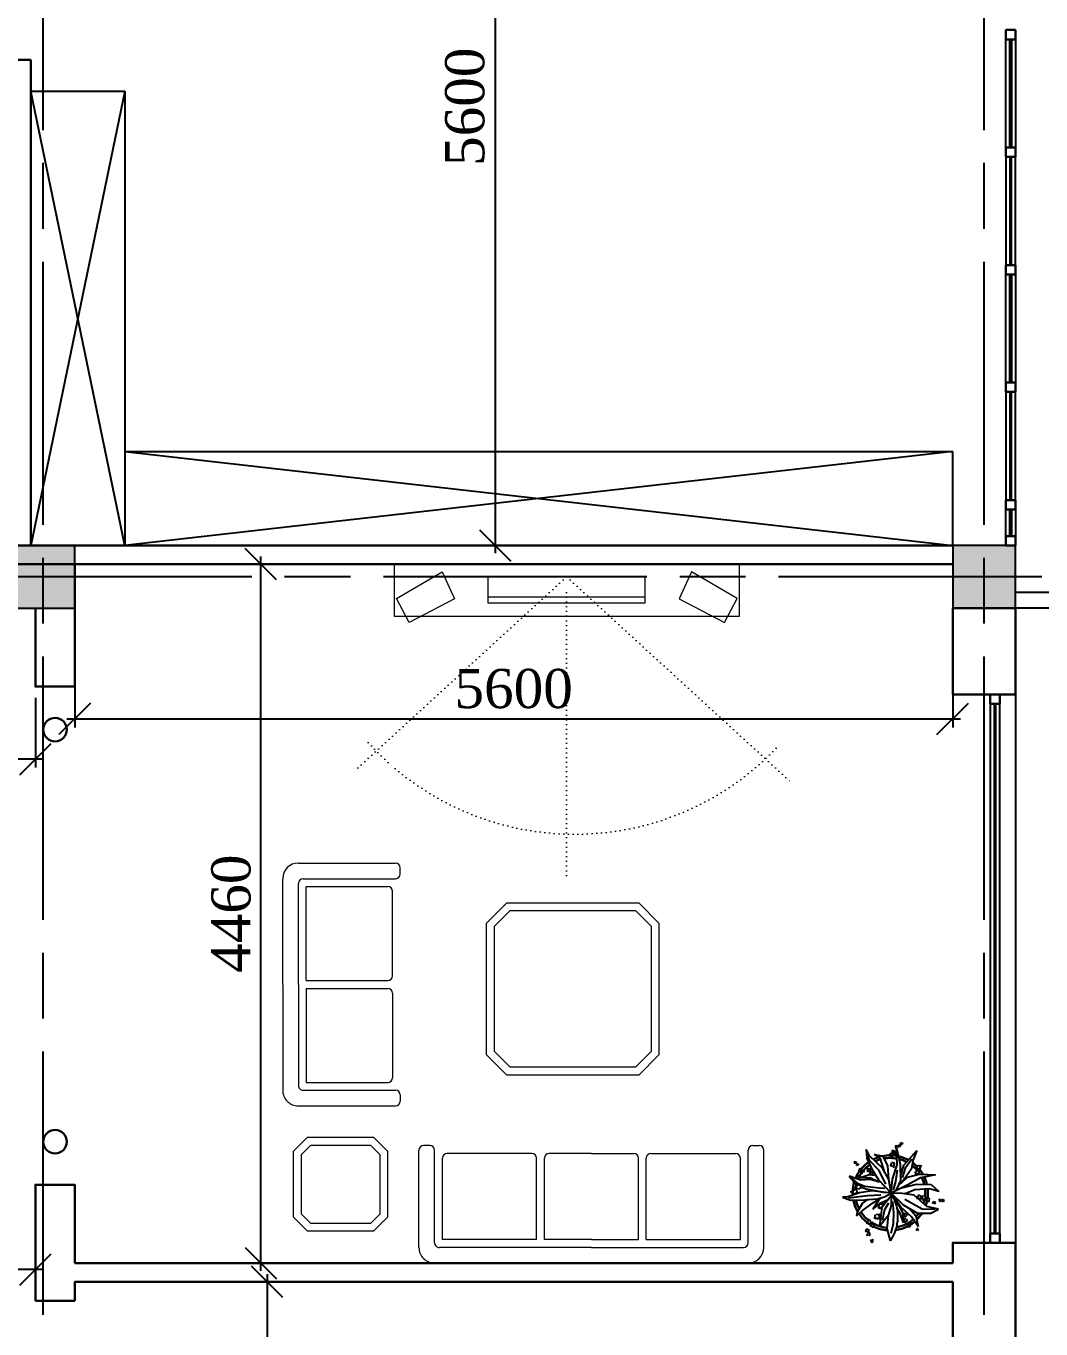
# Model space of a CAD drawing. Header units: inches. Extents: x 2870606 to 3671143, y -733551 to -473558.
# Drawn here: x 3357462 to 3363935, y -517223 to -508908 of the extents above; entities that cross this region are included whole.
import ezdxf

# ---------------------------------------------------------------- set-up
doc = ezdxf.new("R2010")
doc.units = ezdxf.units.IN
doc.header["$MEASUREMENT"] = 0
doc.linetypes.add('ACAD_ISO07W100', pattern=[3, 0, -3])
doc.linetypes.add('ACAD_ISO08W100', pattern=[36, 24, -3, 6, -3])
doc.layers.add('_0', color=7, linetype='Continuous', lineweight=25)
doc.layers.add('Cashpo', color=25, linetype='Continuous', lineweight=25)
for name, color, linetype in [('A_Windows', 160, 'Continuous'), ('Trees', 92, 'Continuous'), ('МЕБЕЛИРОВКА', 7, 'Continuous')]:
    doc.layers.add(name, color=color, linetype=linetype)
doc.styles.add('J~stule', font='dutch.ttf')
doc.linetypes.add('FENCELINE1', pattern='A,0.25,-0.1,[133,ltypeshp.shx,S=0.1,R=0,X=-0.1,Y=0],-0.1,1', length=1.45)
doc.dimstyles.new('J~style', dxfattribs={"dimscale": 100, "dimtxt": 2.5, "dimasz": 2, "dimexe": 0.55, "dimexo": 0.725, "dimtad": 1, "dimdec": 0, "dimdsep": 46, "dimtxsty": 'J~stule', "dimblk": 'OBLIQUE', "dimcen": 2, "dimdle": 0.5, "dimadec": 0, "dimazin": 0, "dimtfac": 1, "dimtdec": 0, "dimtmove": 0, "dimatfit": 3, "dimfxl": 1, "dimarcsym": 0})

# ---------------------------------------------------------------- blocks, each defined once
blk = doc.blocks.new('ydyyd')
at = {"layer": 'МЕБЕЛИРОВКА', "lineweight": 13}
for p, q in [((730582.4, 154995), (730582.4, 155035)), ((731232.4, 155065), (730612.4, 155065)), ((731202.4, 154965), (730612.4, 154965)), ((731182.4, 154915), (730662.4, 154915)), ((731182.4, 154315), (731182.4, 154915)), ((731232.4, 153965), (731232.4, 154935)), ((731332.4, 153965), (731332.4, 154965)), ((730632.4, 154345), (730632.4, 154885)), ((729032.4, 154266.6), (729161.7, 154395.9)), ((729082.4, 154245.9), (729182.4, 154345.9)), ((729161.7, 154395.9), (730003.1, 154395.9)), ((729182.4, 154345.9), (729982.4, 154345.9)), ((729982.4, 154345.9), (730082.4, 154245.9)), ((730003.1, 154395.9), (730132.4, 154266.6)), ((729032.4, 153425.2), (729032.4, 154266.6)), ((729082.4, 153445.9), (729082.4, 154245.9)), ((730082.4, 154245.9), (730082.4, 153445.9)), ((730132.4, 154266.6), (730132.4, 153425.2)), ((731182.4, 154315), (730662.4, 154315)), ((731182.4, 154265), (730662.4, 154265)), ((731182.4, 153965), (731182.4, 154265)), ((730632.4, 153965), (730632.4, 154235)), ((730632.4, 153965), (730632.4, 153695)), ((731182.4, 153965), (731182.4, 153665)), ((731232.4, 153965), (731232.4, 152995)), ((731332.4, 153965), (731332.4, 152965)), ((731182.4, 153665), (730662.4, 153665)), ((730632.4, 153585), (730632.4, 153045)), ((731182.4, 153615), (730662.4, 153615)), ((731182.4, 153615), (731182.4, 153015)), ((729161.7, 153295.9), (729032.4, 153425.2)), ((729182.4, 153345.9), (729082.4, 153445.9)), ((729982.4, 153345.9), (730082.4, 153445.9)), ((730003.1, 153295.9), (730132.4, 153425.2)), ((729982.4, 153345.9), (729182.4, 153345.9)), ((730003.1, 153295.9), (729161.7, 153295.9)), ((731182.4, 153015), (730662.4, 153015)), ((730582.4, 152935), (730582.4, 152895)), ((731202.4, 152965), (730612.4, 152965)), ((731232.4, 152865), (730612.4, 152865)), ((728848.9, 152745.9), (728808.9, 152745.9)), ((730258.9, 152745.9), (730298.9, 152745.9)), ((728778.9, 152095.9), (728778.9, 152715.9)), ((728878.9, 152125.9), (728878.9, 152715.9)), ((728928.9, 152145.9), (728928.9, 152665.9)), ((729498.9, 152695.9), (728958.9, 152695.9)), ((729528.9, 152145.9), (729528.9, 152665.9)), ((729578.9, 152145.9), (729578.9, 152665.9)), ((729608.9, 152695.9), (730148.9, 152695.9)), ((730178.9, 152145.9), (730178.9, 152665.9)), ((730228.9, 152125.9), (730228.9, 152715.9)), ((730328.9, 152095.9), (730328.9, 152715.9)), ((730618.2, 152665), (730528.9, 152575.7)), ((730618.2, 152665), (731039.6, 152665)), ((731039.6, 152665), (731128.9, 152575.7)), ((730638.9, 152615), (730578.9, 152555)), ((730638.9, 152615), (731018.9, 152615)), ((731018.9, 152615), (731078.9, 152555)), ((730528.9, 152154.3), (730528.9, 152575.7)), ((730578.9, 152175), (730578.9, 152555)), ((731078.9, 152555), (731078.9, 152175)), ((731128.9, 152575.7), (731128.9, 152154.3)), ((730578.9, 152175), (730638.9, 152115)), ((731018.9, 152115), (731078.9, 152175)), ((729553.9, 152095.9), (728908.9, 152095.9)), ((729528.9, 152145.9), (728928.9, 152145.9)), ((729553.9, 152095.9), (730198.9, 152095.9)), ((729578.9, 152145.9), (730178.9, 152145.9)), ((730528.9, 152154.3), (730618.2, 152065)), ((731018.9, 152115), (730638.9, 152115)), ((731039.6, 152065), (731128.9, 152154.3)), ((731039.6, 152065), (730618.2, 152065)), ((729553.9, 151995.9), (728878.9, 151995.9)), ((729553.9, 151995.9), (730228.9, 151995.9))]:
    blk.add_line(p, q, dxfattribs=at)
for centre, radius, start, end in [((730612.4, 155035), 30, 90, 180), ((730612.4, 154995), 30, 180, 270), ((731232.4, 154965), 100, 0, 90), ((730662.4, 154885), 30, 90, 180), ((731202.4, 154935), 30, 0, 90), ((730662.4, 154345), 30, 180, 270), ((730662.4, 154235), 30, 90, 180), ((730662.4, 153695), 30, 180, 270), ((730662.4, 153585), 30, 90, 180), ((730662.4, 153045), 30, 180, 270), ((731202.4, 152995), 30, 270, 0), ((730612.4, 152935), 30, 90, 180), ((731232.4, 152965), 100, 270, 0), ((730612.4, 152895), 30, 180, 270), ((728808.9, 152715.9), 30, 90, 180), ((728848.9, 152715.9), 30, 0, 90), ((730258.9, 152715.9), 30, 90, 180), ((730298.9, 152715.9), 30, 0, 90), ((728958.9, 152665.9), 30, 90, 180), ((729498.9, 152665.9), 30, 0, 90), ((729608.9, 152665.9), 30, 90, 180), ((730148.9, 152665.9), 30, 0, 90), ((728878.9, 152095.9), 100, 180, 270), ((728908.9, 152125.9), 30, 180, 270), ((730198.9, 152125.9), 30, 270, 0), ((730228.9, 152095.9), 100, 270, 0)]:
    blk.add_arc(centre, radius, start, end, dxfattribs=at)
blk = doc.blocks.new('cvetok')
at = {"layer": 'Cashpo', "lineweight": 30, "ltscale": 0.1}
for centre, major_axis, start_param, end_param in [((94658.2, 171878), (169.7, -169.7), 3.024703, 3.316562), ((94658.2, 171878), (-158, -158), 4.624923, 4.873501), ((94658.2, 171878), (169.7, -169.7), 2.755823, 2.987251), ((94658.2, 171878), (-158, -158), 4.327905, 4.569763), ((94658.2, 171878), (169.7, -169.7), 2.400873, 2.651128), ((94658.2, 171878), (-158, -158), 4.034231, 4.174743), ((94658.2, 171878), (-158, -158), 3.449429, 3.724418), ((94658.2, 171878), (-169.7, -169.7), 3.409984, 3.737026), ((94658.2, 171878), (-158, -158), 3.03563, 3.35015), ((94658.2, 171878), (-169.7, -169.7), 3.019498, 3.341375), ((94658.2, 171878), (169.7, -169.7), 3.458664, 3.61719), ((94658.2, 171878), (158, -158), 3.482746, 3.649771), ((94658.2, 171878), (-158, -158), 2.449339, 2.938254), ((94658.2, 171878), (-169.7, -169.7), 2.966211, 2.998209), ((94658.2, 171878), (-169.7, -169.7), 2.892081, 2.958014), ((94658.2, 171878), (-169.7, -169.7), 2.431898, 2.830481), ((94658.2, 171878), (169.7, -169.7), 3.717694, 3.950919), ((94658.8, 171883.4), (158, -158), 3.767296, 4.146619), ((94658.2, 171878), (169.7, -169.7), 4.008914, 4.104644), ((94658.2, 171878), (169.7, -169.7), 4.142062, 4.429809), ((94658.2, 171878), (-158, -158), 5.746791, 5.985086), ((94658.2, 171878), (158, -158), 0.066528, 0.61373), ((94658.2, 171878), (169.7, -169.7), 0.291978, 0.654909), ((94658.2, 171878), (169.7, -169.7), 4.559068, 4.718123), ((94658.2, 171878), (-158, -158), 6.166573, 6.379453), ((94658.2, 171878), (-158, -158), 1.402226, 1.533974), ((94658.2, 171878), (-169.7, -169.7), 1.354065, 1.580489), ((94658.2, 171878), (169.7, -169.7), 0.075749, 0.183167), ((94658.2, 171878), (169.7, -169.7), 4.823255, 4.978325), ((94658.2, 171878), (169.7, -169.7), -1.220089, -1.010216), ((94658.2, 171878), (158, -158), -1.237744, -1.029908), ((94658.2, 171878), (169.7, -169.7), -0.886086, -0.617507), ((94658.2, 171878), (158, -158), -0.889995, -0.67916), ((94658.2, 171878), (158, -158), -0.609448, -0.475122), ((94658.2, 171878), (169.7, -169.7), -0.592307, -0.44413)]:
    blk.add_ellipse(centre, major_axis=major_axis, ratio=1, start_param=start_param, end_param=end_param, dxfattribs=at)
at = {"layer": 'Trees', "ltscale": 10}
for p, q in [((94576.6, 172067.8), (94550.9, 172140.3)), ((94550.9, 172140.3), (94595.9, 172088.3)), ((94550.9, 172140.3), (94605.4, 172092.8)), ((94652.2, 172132.1), (94645.9, 172113.2)), ((94656.1, 172113.7), (94652.2, 172132.1)), ((94657.1, 172074.1), (94682.8, 172148.2)), ((94682.8, 172148.2), (94684.4, 172182.8)), ((94684.4, 172182.8), (94703.7, 172132.4)), ((94687.7, 172110.4), (94692.5, 172145)), ((94703.7, 172132.4), (94702.1, 172039.5)), ((94457.1, 172108.4), (94460.5, 172102.3)), ((94462.8, 172105), (94457.1, 172108.4)), ((94460.5, 172102.3), (94457.1, 172100.2)), ((94457.1, 172100.2), (94461.2, 172100)), ((94461.2, 172100), (94459.1, 172095.8)), ((94459.1, 172095.8), (94467.7, 172097)), ((94464.4, 172108), (94462.8, 172105)), ((94465.2, 172104.6), (94464.4, 172108)), ((94469.1, 172107.4), (94465.2, 172104.6)), ((94468.4, 172098.1), (94469.1, 172107.4)), ((94470.5, 172095.2), (94474, 172089.1)), ((94476.3, 172091.8), (94470.5, 172095.2)), ((94474, 172089.1), (94470.6, 172087)), ((94470.6, 172087), (94474.7, 172086.8)), ((94474.7, 172086.8), (94472.6, 172082.6)), ((94472.6, 172082.6), (94481.2, 172083.8)), ((94477.9, 172094.8), (94476.3, 172091.8)), ((94478.6, 172091.4), (94477.9, 172094.8)), ((94482.5, 172094.2), (94478.6, 172091.4)), ((94481.9, 172084.9), (94482.5, 172094.2)), ((94503.6, 172073.8), (94509.6, 172073.6)), ((94510.8, 172064.5), (94503.6, 172073.8)), ((94508.1, 172077.6), (94511.8, 172075.7)), ((94509.6, 172073.6), (94508.1, 172077.6)), ((94510.2, 172057.4), (94515.3, 172047.8)), ((94516.1, 172056.7), (94510.2, 172057.4)), ((94511.8, 172075.7), (94515.4, 172083.2)), ((94522.1, 172068.7), (94512.4, 172063.8)), ((94514.5, 172061.6), (94516.1, 172056.7)), ((94518.4, 172058.5), (94514.5, 172061.6)), ((94515.4, 172083.2), (94516.1, 172074.4)), ((94516.1, 172074.4), (94521.1, 172074.6)), ((94521.1, 172074.6), (94517, 172071.6)), ((94517, 172071.6), (94522.1, 172068.7)), ((94517, 172047.4), (94528.2, 172050.8)), ((94524.1, 172065.3), (94518.4, 172058.5)), ((94522.7, 172057.1), (94524.1, 172065.3)), ((94526.8, 172056.5), (94522.7, 172057.1)), ((94523.2, 172054.1), (94526.8, 172056.5)), ((94528.2, 172050.8), (94523.2, 172054.1)), ((94563.8, 172082.1), (94541.6, 172009.7)), ((94561.7, 172007.6), (94563.8, 172082.1)), ((94573.4, 172006.4), (94576.6, 172067.8)), ((94595.9, 172088.3), (94615.2, 172039.5)), ((94614.5, 172089.4), (94596.9, 172096)), ((94596.9, 172096), (94609.6, 172080.6)), ((94609.6, 172080.6), (94601.1, 172073.2)), ((94601.1, 172073.2), (94612.6, 172074.7)), ((94612.6, 172074.7), (94608.7, 172062)), ((94608.7, 172062), (94632.1, 172069.4)), ((94617.5, 172098.4), (94614.5, 172089.4)), ((94615.2, 172039.5), (94626.5, 171949.7)), ((94621.3, 172089.4), (94617.5, 172098.4)), ((94619.3, 172065.3), (94632.9, 172033.2)), ((94630.7, 172099.1), (94621.3, 172089.4)), ((94642.5, 172107.5), (94629.7, 172104)), ((94629.7, 172104), (94648.4, 172088.1)), ((94633.5, 172072.9), (94630.7, 172099.1)), ((94635.2, 172116.4), (94642.5, 172107.5)), ((94645.9, 172113.2), (94635.2, 172116.4)), ((94644.2, 171992.2), (94657.1, 172074.1)), ((94652.1, 172088.8), (94666, 172099.7)), ((94665.2, 172115.9), (94656.1, 172113.7)), ((94659.6, 172107.9), (94665.2, 172115.9)), ((94668.2, 172106.1), (94659.6, 172107.9)), ((94676.4, 172023.7), (94687.7, 172110.4)), ((94702.1, 172039.5), (94695.7, 171960.7)), ((94698.9, 172022.1), (94723.1, 172055.2)), ((94723.1, 172055.2), (94777.8, 172086.7)), ((94772.9, 172056.8), (94723.1, 171990.6)), ((94803.5, 172093), (94772.9, 172056.8)), ((94777.8, 172086.7), (94803.5, 172093)), ((94380.3, 172031.6), (94436.6, 172026.9)), ((94422.2, 172009.5), (94380.3, 172031.6)), ((94414.1, 171978), (94423.8, 171926)), ((94435, 171941.8), (94414.1, 171978)), ((94454.3, 172008), (94422.2, 172022.1)), ((94499.4, 171927.6), (94422.2, 172009.5)), ((94436.6, 172026.9), (94502.6, 171996.9)), ((94515.5, 171949.7), (94454.3, 172008)), ((94497.4, 172023.1), (94508.9, 172020.7)), ((94505.7, 172015.7), (94497.4, 172023.1)), ((94501.9, 172011.6), (94505.7, 172015.7)), ((94507.6, 172012.1), (94501.9, 172011.6)), ((94502.6, 171996.9), (94575, 171952.8)), ((94505.1, 172004.5), (94507.6, 172012.1)), ((94519.6, 172010.3), (94505.1, 172004.5)), ((94508.9, 172020.7), (94510.5, 172027.2)), ((94510.5, 172027.2), (94512.9, 172020.8)), ((94512.9, 172020.8), (94518.4, 172026.3)), ((94518.2, 172006.2), (94529.8, 172003.9)), ((94526.5, 171998.8), (94518.2, 172006.2)), ((94518.4, 172026.3), (94521.1, 172012.1)), ((94522.7, 171994.8), (94526.5, 171998.8)), ((94528.4, 171995.3), (94522.7, 171994.8)), ((94526, 171987.7), (94528.4, 171995.3)), ((94540.5, 171993.5), (94526, 171987.7)), ((94529.8, 172003.9), (94531.3, 172010.3)), ((94531.3, 172010.3), (94533.7, 172004)), ((94533.7, 172004), (94539.3, 172009.5)), ((94539.3, 172009.5), (94541.9, 171995.2)), ((94541.6, 172009.7), (94544.8, 171976.5)), ((94587.1, 171955.6), (94561.7, 172007.6)), ((94589.5, 171946.5), (94573.4, 172006.4)), ((94575, 171952.8), (94660.8, 171872.8)), ((94632.9, 172033.2), (94655.6, 171909.8)), ((94660.8, 171872.8), (94644.2, 171992.2)), ((94671.6, 171938.6), (94676.4, 172023.7)), ((94695.7, 171960.7), (94682.8, 171915)), ((94723.1, 171990.6), (94687.7, 171932.1)), ((94694.9, 171947.1), (94706.5, 171952.7)), ((94706.5, 171952.7), (94761.5, 171989)), ((94761.5, 171989), (94722.4, 171939.3)), ((94796.5, 171971), (94794.1, 171944.7)), ((94823, 171976.7), (94798.6, 171974.1)), ((94816.7, 171965.1), (94823, 171976.7)), ((94828.2, 171964.2), (94816.7, 171965.1)), ((94818.5, 171958.7), (94828.2, 171964.2)), ((94827.8, 171941.1), (94818.5, 171958.7)), ((94828.4, 172019.2), (94838.5, 172016.9)), ((94837.7, 172001.1), (94828.4, 172019.2)), ((94837.2, 172024.3), (94842.9, 172019.8)), ((94838.5, 172016.9), (94837.2, 172024.3)), ((94858.2, 172004.6), (94840, 171999.5)), ((94842.9, 172019.8), (94851.5, 172031.4)), ((94851.5, 172031.4), (94849.8, 172016.2)), ((94849.8, 172016.2), (94858.3, 172015)), ((94858.3, 172015), (94850.4, 172011.1)), ((94850.4, 172011.1), (94858.2, 172004.6)), ((94858.6, 171996), (94862.1, 171981.1)), ((94872, 172004), (94859.2, 171998.1)), ((94862.1, 171981.1), (94866.8, 171987.4)), ((94866.8, 171987.4), (94869.6, 171982.5)), ((94869.6, 171982.5), (94870.7, 171987.8)), ((94870.7, 171996.4), (94872, 172004)), ((94877.2, 171998.1), (94870.7, 171996.4)), ((94870.7, 171987.8), (94881.2, 171985.4)), ((94872.9, 171993.2), (94877.2, 171998.1)), ((94881.2, 171985.4), (94872.9, 171993.2)), ((94886.7, 172032), (94888.8, 172018)), ((94893.6, 172028.7), (94886.7, 172032)), ((94890.7, 172016.9), (94905.9, 172016.2)), ((94893.7, 172035.3), (94893.6, 172028.7)), ((94897.2, 172029.9), (94893.7, 172035.3)), ((94907.1, 172035.7), (94897.2, 172029.9)), ((94901.2, 172022.4), (94906.6, 172023.8)), ((94905.9, 172016.2), (94901.2, 172022.4)), ((94901.8, 172026.3), (94907.1, 172035.7)), ((94906.6, 172023.8), (94901.8, 172026.3)), ((94910.4, 172022.5), (94917.6, 172019.7)), ((94915.3, 172008.1), (94910.4, 172022.5)), ((94930.9, 172008.5), (94916.9, 172006.7)), ((94917.4, 172025.4), (94921.2, 172021.4)), ((94917.6, 172019.7), (94917.4, 172025.4)), ((94921.2, 172021.4), (94928.8, 172029.1)), ((94932.1, 172016.2), (94925.8, 172014.2)), ((94925.8, 172014.2), (94930.9, 172008.5)), ((94928.8, 172029.1), (94925.9, 172018)), ((94925.9, 172018), (94932.1, 172016.2)), ((94962.8, 171985.5), (94957.5, 171995.6)), ((94958.2, 171997.2), (94967.6, 172004.9)), ((94965.6, 171990.9), (94962.8, 171985.5)), ((94968.9, 171986.8), (94965.6, 171990.9)), ((94967.6, 172004.9), (94967.6, 171998.6)), ((94967.6, 171998.6), (94971.7, 172000.3)), ((94977.7, 171992.9), (94968.6, 171991.9)), ((94968.6, 171991.9), (94968.9, 171986.8)), ((94971.7, 172000.3), (94969.8, 171996.4)), ((94969.8, 171996.4), (94977.7, 171992.9)), ((94403.4, 171876.1), (94410.6, 171866.8)), ((94413.7, 171871.9), (94403.4, 171876.1)), ((94415.6, 171877.1), (94413.7, 171871.9)), ((94417.7, 171871.7), (94415.6, 171877.1)), ((94423.4, 171877.3), (94417.7, 171871.7)), ((94424.6, 171861.7), (94423.4, 171877.3)), ((94423.8, 171926), (94484.9, 171896.1)), ((94529.3, 171911.7), (94435, 171941.8)), ((94466.6, 171869.4), (94485.2, 171877.6)), ((94485.2, 171877.6), (94482.3, 171867.6)), ((94484.9, 171896.1), (94569.5, 171890.3)), ((94573.4, 171888.2), (94499.4, 171927.6)), ((94602.4, 171905.5), (94515.5, 171949.7)), ((94660.8, 171872.8), (94570.2, 171863)), ((94660.8, 171872.8), (94573.4, 171888.2)), ((94607.2, 171766.9), (94660.8, 171872.8)), ((94626.5, 171949.7), (94628.1, 171913.4)), ((94637.8, 171839.4), (94660.8, 171872.8)), ((94682.8, 171915), (94660.8, 171872.8)), ((94661.9, 171803.1), (94660.8, 171872.8)), ((94660.8, 171872.8), (94739.2, 171872.8)), ((94660.8, 171872.8), (94734.3, 171795.3)), ((94670, 171867.7), (94750.4, 171932.3)), ((94722.4, 171939.3), (94698.1, 171886.5)), ((94723.1, 171889.8), (94766.5, 171915)), ((94731.1, 171945.5), (94728.6, 171919.2)), ((94728.6, 171919.2), (94739.8, 171926.9)), ((94757.5, 171951.2), (94733.1, 171948.6)), ((94739.2, 171872.8), (94801.9, 171891.4)), ((94739.8, 171926.9), (94740.4, 171923.8)), ((94750.4, 171932.3), (94871.1, 171946.5)), ((94751.2, 171939.6), (94757.5, 171951.2)), ((94762.7, 171938.7), (94751.2, 171939.6)), ((94753, 171933.1), (94762.7, 171938.7)), ((94754, 171931.3), (94753, 171933.1)), ((94766.5, 171915), (94834.1, 171930.7)), ((94794.1, 171944.7), (94805.2, 171952.4)), ((94871.1, 171946.5), (94798.4, 171890.3)), ((94801.9, 171891.4), (94885.6, 171899.2)), ((94805.2, 171952.4), (94807.1, 171942.8)), ((94807.1, 171942.8), (94811.8, 171951)), ((94811.8, 171951), (94827.8, 171941.1)), ((94856.6, 171859.8), (94917.8, 171874)), ((94885.6, 171899.2), (94964.4, 171878.8)), ((94339.8, 171805.6), (94336, 171800.1)), ((94336, 171800.1), (94342.4, 171803.2)), ((94340.4, 171808), (94337, 171807.4)), ((94337, 171807.4), (94339.8, 171805.6)), ((94337.8, 171812), (94340.4, 171808)), ((94347.1, 171810.8), (94337.8, 171812)), ((94342.4, 171803.2), (94344.2, 171799.6)), ((94344.2, 171799.6), (94344.7, 171803.7)), ((94344.7, 171803.7), (94348.8, 171801.3)), ((94348.8, 171801.3), (94348.2, 171810)), ((94353.9, 171818.2), (94350.1, 171812.6)), ((94350.1, 171812.6), (94356.5, 171815.7)), ((94354.5, 171820.5), (94351, 171820)), ((94351, 171820), (94353.9, 171818.2)), ((94351.9, 171824.5), (94354.5, 171820.5)), ((94361.2, 171823.3), (94351.9, 171824.5)), ((94353.6, 171843.5), (94359.9, 171837.4)), ((94361.7, 171841.5), (94353.6, 171843.5)), ((94356.5, 171815.7), (94358.3, 171812.2)), ((94359.9, 171837.4), (94356.6, 171833.7)), ((94356.6, 171833.7), (94361.6, 171834.9)), ((94358.3, 171812.2), (94358.8, 171816.2)), ((94358.8, 171816.2), (94362.8, 171813.8)), ((94361.6, 171834.9), (94360.5, 171829.1)), ((94360.5, 171829.1), (94370.4, 171833.6)), ((94362.6, 171845.6), (94361.7, 171841.5)), ((94362.8, 171813.8), (94362.3, 171822.5)), ((94364.7, 171841.9), (94362.6, 171845.6)), ((94368.3, 171846.6), (94364.7, 171841.9)), ((94370.9, 171835.2), (94368.3, 171846.6)), ((94372.3, 171837.8), (94475.3, 171815.7)), ((94478.5, 171833.1), (94372.3, 171837.8)), ((94383.6, 171864.1), (94390, 171858)), ((94391.7, 171862.1), (94383.6, 171864.1)), ((94390, 171858), (94386.6, 171854.3)), ((94386.6, 171854.3), (94391.6, 171855.5)), ((94481.7, 171792.1), (94388.4, 171708.6)), ((94391.6, 171855.5), (94390.6, 171849.7)), ((94390.6, 171849.7), (94400.5, 171854.1)), ((94392.6, 171866.2), (94391.7, 171862.1)), ((94394.7, 171862.4), (94392.6, 171866.2)), ((94398.4, 171867.2), (94394.7, 171862.4)), ((94400.9, 171855.7), (94398.4, 171867.2)), ((94399.9, 171843.9), (94404.8, 171845.4)), ((94404.7, 171842.4), (94399.9, 171843.9)), ((94400.9, 171849.8), (94411.7, 171851.1)), ((94404.8, 171845.4), (94400.9, 171849.8)), ((94402.4, 171833.9), (94404.7, 171842.4)), ((94408.3, 171839.8), (94402.4, 171833.9)), ((94410.6, 171866.8), (94405.5, 171862.5)), ((94405.5, 171862.5), (94412.3, 171863.2)), ((94411.1, 171836.7), (94408.3, 171839.8)), ((94412.3, 171863.2), (94409.8, 171855.7)), ((94409.8, 171855.7), (94423.7, 171859.7)), ((94416.6, 171838.8), (94411, 171841)), ((94411, 171841), (94411.1, 171836.7)), ((94413, 171849.9), (94416.6, 171838.8)), ((94468.9, 171848.7), (94464.8, 171867.1)), ((94475.9, 171856.1), (94468.9, 171848.7)), ((94475.3, 171815.7), (94579.8, 171812.6)), ((94479.3, 171847.9), (94475.9, 171856.1)), ((94570.2, 171863), (94478.5, 171833.1)), ((94481, 171856.4), (94479.3, 171847.9)), ((94496.1, 171853.8), (94481, 171856.4)), ((94552.5, 171812.6), (94481.7, 171792.1)), ((94482.3, 171867.6), (94489.8, 171868.5)), ((94489.8, 171868.5), (94485, 171863.1)), ((94485, 171863.1), (94496.1, 171853.8)), ((94562.1, 171800), (94494.6, 171779.5)), ((94504.2, 171743.3), (94589.8, 171802.1)), ((94586.3, 171842.5), (94512.3, 171831.5)), ((94612, 171825.2), (94557.3, 171768.5)), ((94579.8, 171812.6), (94637.8, 171839.4)), ((94637.8, 171858.3), (94586.3, 171842.5)), ((94624.9, 171804.7), (94602.4, 171711.7)), ((94671.6, 171725.9), (94661.9, 171803.1)), ((94749.8, 171811), (94697, 171846.2)), ((94697.7, 171845.7), (94787.9, 171797.5)), ((94713.4, 171864.6), (94785.8, 171856.7)), ((94734.3, 171795.3), (94787.4, 171703.9)), ((94810.1, 171741.6), (94749.8, 171811)), ((94793.2, 171813), (94754.7, 171836.1)), ((94785.8, 171856.7), (94856.6, 171859.8)), ((94787.9, 171797.5), (94850.2, 171793.4)), ((94788.7, 171778.9), (94793.4, 171793.8)), ((94850.2, 171793.4), (94793.2, 171813)), ((94793.4, 171793.8), (94797.7, 171787.1)), ((94797.7, 171787.1), (94800.9, 171791.9)), ((94800.9, 171791.9), (94801.6, 171786.3)), ((94801.6, 171786.3), (94812.6, 171788.1)), ((94812.6, 171788.1), (94803.5, 171780.6)), ((94824.4, 171778.1), (94829, 171793)), ((94829, 171793), (94833.3, 171786.3)), ((94833.3, 171786.3), (94836.5, 171791.1)), ((94836.5, 171791.1), (94837.2, 171785.6)), ((94837.2, 171785.6), (94848.2, 171787.4)), ((94848.2, 171787.4), (94839.1, 171779.9)), ((94388.4, 171708.6), (94451.1, 171733.8)), ((94494.6, 171779.5), (94439.9, 171740.1)), ((94451.1, 171733.8), (94504.2, 171743.3)), ((94498.7, 171708.9), (94478.7, 171705.4)), ((94478.7, 171705.4), (94486.7, 171698.7)), ((94508.3, 171690.5), (94501.5, 171708)), ((94519, 171714.4), (94512.7, 171695.1)), ((94539.8, 171714.1), (94521.1, 171716.4)), ((94533.1, 171706.5), (94539.8, 171714.1)), ((94541.6, 171703.8), (94533.1, 171706.5)), ((94533.3, 171701.4), (94541.6, 171703.8)), ((94557.3, 171768.5), (94538, 171691.3)), ((94562.1, 171685), (94607.2, 171766.9)), ((94602.4, 171711.7), (94605.6, 171617.2)), ((94632.9, 171628.2), (94639.4, 171721.2)), ((94639.4, 171721.2), (94664.4, 171783.2)), ((94745.6, 171644), (94671.6, 171725.9)), ((94677.7, 171704.9), (94680.4, 171696.4)), ((94684.5, 171699.5), (94677.7, 171704.9)), ((94694.3, 171711.3), (94684.5, 171699.5)), ((94691.8, 171697), (94694.3, 171711.3)), ((94761.7, 171673.9), (94700.5, 171785.8)), ((94757.6, 171755.1), (94803.7, 171715.8)), ((94787.4, 171703.9), (94787.4, 171620.4)), ((94801.9, 171769.7), (94789.2, 171776.7)), ((94801.1, 171777.5), (94801.9, 171769.7)), ((94807.6, 171775.4), (94801.1, 171777.5)), ((94803.5, 171780.6), (94807.6, 171775.4)), ((94803.7, 171715.8), (94872.4, 171700.2)), ((94872.4, 171700.2), (94810.1, 171741.6)), ((94837.5, 171769), (94824.8, 171775.9)), ((94836.7, 171776.8), (94837.5, 171769)), ((94843.2, 171774.7), (94836.7, 171776.8)), ((94839.1, 171779.9), (94843.2, 171774.7)), ((94851.4, 171754.6), (94846.2, 171744.1)), ((94846.2, 171744.1), (94852, 171745.5)), ((94852, 171745.5), (94851.3, 171741.3)), ((94851.3, 171741.3), (94854.5, 171743.9)), ((94863.2, 171752.8), (94852.7, 171755.6)), ((94854.5, 171743.9), (94859.6, 171737.3)), ((94858.5, 171746), (94863.4, 171746.8)), ((94859.6, 171737.3), (94858.5, 171746)), ((94858.8, 171749), (94863.2, 171752.8)), ((94863.4, 171746.8), (94858.8, 171749)), ((94867.9, 171768.8), (94861.6, 171759.9)), ((94862, 171758.3), (94870, 171749.8)), ((94869.9, 171763.3), (94867.9, 171768.8)), ((94873.6, 171766.8), (94869.9, 171763.3)), ((94870, 171749.8), (94870.8, 171755.7)), ((94870.8, 171755.7), (94874.5, 171753.6)), ((94872.6, 171762), (94873.6, 171766.8)), ((94881.2, 171759.9), (94872.6, 171762)), ((94873.2, 171757.5), (94881.2, 171759.9)), ((94874.5, 171753.6), (94873.2, 171757.5)), ((94884.9, 171702.4), (94887.4, 171710.7)), ((94889.4, 171703.8), (94884.9, 171702.4)), ((94888.6, 171711.2), (94897.9, 171710.4)), ((94888.9, 171699.7), (94889.4, 171703.8)), ((94897.9, 171710.4), (94894.6, 171707)), ((94894.6, 171707), (94897.8, 171705.7)), ((94897.8, 171705.7), (94894.6, 171704.6)), ((94894.6, 171704.6), (94897.1, 171698.4)), ((94486.7, 171698.7), (94479.9, 171695.4)), ((94479.9, 171695.4), (94487, 171693.5)), ((94487, 171693.5), (94482.8, 171679.7)), ((94482.8, 171679.7), (94494, 171690.2)), ((94494, 171690.2), (94500.1, 171684.1)), ((94498.4, 171692.8), (94508.3, 171690.5)), ((94500.1, 171684.1), (94498.4, 171692.8)), ((94512.7, 171695.1), (94522.3, 171698.9)), ((94522.3, 171698.9), (94522.1, 171691.4)), ((94522.1, 171691.4), (94527.1, 171696.8)), ((94527.1, 171696.8), (94537.3, 171686.6)), ((94537.3, 171686.6), (94533.3, 171701.4)), ((94538, 171691.3), (94542.8, 171590.4)), ((94542.8, 171590.4), (94562.1, 171685)), ((94649, 171568.4), (94632.9, 171628.2)), ((94670.2, 171697.6), (94679.1, 171680.9)), ((94680.4, 171696.4), (94670.2, 171697.6)), ((94685, 171679.5), (94675.6, 171663.2)), ((94676.6, 171660.4), (94691.9, 171647)), ((94681.9, 171680.3), (94701.4, 171686.1)), ((94689.4, 171670.3), (94685, 171679.5)), ((94695.2, 171677.1), (94689.4, 171670.3)), ((94699, 171696), (94691.8, 171697)), ((94691.9, 171647), (94692.1, 171657.4)), ((94692.1, 171657.4), (94699, 171654.3)), ((94698.9, 171625), (94692.5, 171638)), ((94692.7, 171691.9), (94699, 171696)), ((94701.4, 171686.1), (94692.7, 171691.9)), ((94693.4, 171640), (94705.8, 171649.5)), ((94694.2, 171668.5), (94695.2, 171677.1)), ((94709.4, 171666.4), (94694.2, 171668.5)), ((94696, 171660.9), (94709.4, 171666.4)), ((94699, 171654.3), (94696, 171660.9)), ((94702.7, 171631.8), (94698.9, 171625)), ((94706.8, 171626.3), (94702.7, 171631.8)), ((94705.8, 171649.5), (94705.4, 171641.5)), ((94705.4, 171641.5), (94710.8, 171643.6)), ((94718.2, 171633.8), (94706.5, 171632.9)), ((94706.5, 171632.9), (94706.8, 171626.3)), ((94710.8, 171643.6), (94708.2, 171638.7)), ((94708.2, 171638.7), (94718.2, 171633.8)), ((94761.7, 171569.9), (94745.6, 171644)), ((94764.9, 171593.6), (94761.7, 171673.9)), ((94787.4, 171620.4), (94761.7, 171569.9)), ((94891.5, 171702.8), (94888.9, 171699.7)), ((94897.1, 171698.4), (94891.5, 171702.8)), ((94605.6, 171617.2), (94649, 171568.4)), ((94699, 171562), (94705.8, 171567.4)), ((94703.5, 171560.6), (94699, 171562)), ((94699.1, 171543.2), (94705.9, 171548.6)), ((94703.6, 171541.8), (94699.1, 171543.2)), ((94700.8, 171557.6), (94703.5, 171560.6)), ((94704.6, 171558.6), (94700.8, 171557.6)), ((94700.9, 171538.7), (94703.6, 171541.8)), ((94704.7, 171539.7), (94700.9, 171538.7)), ((94706.6, 171551.8), (94704.6, 171558.6)), ((94706.7, 171532.9), (94704.7, 171539.7)), ((94708.2, 171558.3), (94706.6, 171551.8)), ((94708.3, 171539.4), (94706.7, 171532.9)), ((94707.1, 171567.1), (94714.3, 171561.1)), ((94707.2, 171548.3), (94714.4, 171542.2)), ((94711.4, 171557.3), (94708.2, 171558.3)), ((94711.5, 171538.5), (94708.3, 171539.4)), ((94714.3, 171561.1), (94709.5, 171560.2)), ((94709.5, 171560.2), (94711.4, 171557.3)), ((94714.4, 171542.2), (94709.6, 171541.4)), ((94709.6, 171541.4), (94711.5, 171538.5)), ((94712.7, 171602.1), (94714.3, 171590.5)), ((94723.6, 171607.2), (94713.3, 171603.6)), ((94714.3, 171590.5), (94718.4, 171594.9)), ((94718.4, 171594.9), (94720.1, 171591)), ((94720.1, 171591), (94721.4, 171595)), ((94721.4, 171595), (94729.3, 171592.3)), ((94722, 171601.6), (94723.6, 171607.2)), ((94727.1, 171602.4), (94722, 171601.6)), ((94723.4, 171599), (94727.1, 171602.4)), ((94729.3, 171592.3), (94723.4, 171599))]:
    blk.add_line(p, q, dxfattribs=at)
at = {"layer": 'Trees', "linetype": 'ByBlock'}
blk.add_ellipse((94658.2, 171878), major_axis=(169.7, -169.7), ratio=1, start_param=2.298631, end_param=2.368794, dxfattribs=at)
at = {"layer": 'Trees', "ltscale": 10}
for centre, major_axis, ratio, start_param, end_param in [((94808.4, 172098.7), (273.6, 0), 0.978732, 4.181898, 5.319375), ((94658.2, 171878), (169.7, -169.7), 1, 0.214693, 0.250114)]:
    blk.add_ellipse(centre, major_axis=major_axis, ratio=ratio, start_param=start_param, end_param=end_param, dxfattribs=at)
blk = doc.blocks.new('FSDFTV')
at = {"color": 33, "linetype": 'ACAD_ISO07W100', "lineweight": 13, "ltscale": 10}
for p, q in [((1.6, 179.4), (1.6, 2037.1)), ((1.6, 79.4), (-1439.6, 1399.3)), ((1.6, 79.4), (1375.6, 1337.7))]:
    blk.add_line(p, q, dxfattribs=at)
at = {"color": 33, "linetype": 'ByBlock', "lineweight": 13}
for points in [[(-1085.6, 218.9), (-795.9, 47.8), (-716, 221.1), (-1005.7, 372.1)], [(1085.6, 218.9), (795.9, 47.8), (716, 221.1), (1005.7, 372.1)], [(-1101.5, 0), (1101.5, 0), (1101.5, 331.1), (-1101.5, 331.1)], [(-499.9, 79.4), (503.1, 79.4), (503.1, 246.9), (-499.9, 246.9)], [(-499.9, 210.5), (503.1, 210.5), (503.1, 246.9), (-499.9, 246.9)]]:
    blk.add_lwpolyline(points, close=True, dxfattribs=at)
at = {"color": 33, "linetype": 'ACAD_ISO07W100', "lineweight": 13, "ltscale": 10}
blk.add_arc((-50.8, -53.7), 1775.8, 42.07482, 137.92518, dxfattribs=at)
blk = doc.blocks.new('_Oblique')
at = {"color": 0, "linetype": 'ByBlock', "lineweight": -2}
blk.add_line((-0.5, -0.5), (0.5, 0.5), dxfattribs=at)
blk = doc.blocks.new('*D572')
at = {"color": 0, "lineweight": -2, "transparency": 16777216}
for p, q in [((3361232.1, -506623.1), (3360399.3, -506623.1)), ((3360454.3, -506573.1), (3360454.3, -512273.1)), ((3361232.1, -512223.1), (3360399.3, -512223.1))]:
    blk.add_line(p, q, dxfattribs=at)
at = {"layer": 'Defpoints', "color": 0, "lineweight": 35, "transparency": 16777216}
for p in [(3361304.6, -506623.1), (3360454.3, -512223.1), (3361304.6, -512223.1)]:
    blk.add_point(p, dxfattribs=at)
at = {"color": 0, "lineweight": -2, "transparency": 16777216, "xscale": 200, "yscale": 200, "zscale": 200}
for p, rotation in [((3360454.3, -506623.1), 90), ((3360454.3, -512223.1), 270)]:
    blk.add_blockref('_Oblique', p, dxfattribs=dict(at, rotation=rotation))
at = {"color": 0, "transparency": 16777216, "insert": (3360261.6, -509423.1), "char_height": 250, "attachment_point": 5, "rotation": 90, "style": 'J~stule'}
blk.add_mtext('5600', dxfattribs=at)
blk = doc.blocks.new('*D574')
at = {"color": 0, "lineweight": -2, "transparency": 16777216}
for p, q in [((3358860.2, -512343.1), (3359015.2, -512343.1)), ((3358960.2, -516853.1), (3358960.2, -512293.1)), ((3358860.2, -516803.1), (3359015.2, -516803.1))]:
    blk.add_line(p, q, dxfattribs=at)
at = {"layer": 'Defpoints', "color": 0, "lineweight": 35, "transparency": 16777216}
for p in [(3358787.7, -512343.1), (3358960.2, -512343.1), (3358787.7, -516803.1)]:
    blk.add_point(p, dxfattribs=at)
at = {"color": 0, "lineweight": -2, "transparency": 16777216, "xscale": 200, "yscale": 200, "zscale": 200}
for p, rotation in [((3358960.2, -512343.1), 90), ((3358960.2, -516803.1), 270)]:
    blk.add_blockref('_Oblique', p, dxfattribs=dict(at, rotation=rotation))
at = {"color": 0, "transparency": 16777216, "insert": (3358770.2, -514573.1), "char_height": 250, "attachment_point": 5, "rotation": 90, "style": 'J~stule'}
blk.add_mtext('4460', dxfattribs=at)
blk = doc.blocks.new('*D575')
at = {"color": 0, "lineweight": -2, "transparency": 16777216}
for p, q in [((3358798.4, -516923.1), (3359054.5, -516923.1)), ((3358999.5, -516873.1), (3358999.5, -521513.1)), ((3358941.1, -521463.1), (3358944.5, -521463.1))]:
    blk.add_line(p, q, dxfattribs=at)
at = {"layer": 'Defpoints', "color": 0, "lineweight": 35, "transparency": 16777216}
for p in [(3358725.9, -516923.1), (3358999.5, -521463.1), (3359013.6, -521463.1)]:
    blk.add_point(p, dxfattribs=at)
at = {"color": 0, "lineweight": -2, "transparency": 16777216, "xscale": 200, "yscale": 200, "zscale": 200}
for p, rotation in [((3358999.5, -516923.1), 90), ((3358999.5, -521463.1), 270)]:
    blk.add_blockref('_Oblique', p, dxfattribs=dict(at, rotation=rotation))
at = {"color": 0, "transparency": 16777216, "insert": (3358806.8, -519193.1), "char_height": 250, "attachment_point": 5, "rotation": 90, "style": 'J~stule'}
blk.add_mtext('4540', dxfattribs=at)
blk = doc.blocks.new('*D576')
at = {"color": 0, "lineweight": -2, "transparency": 16777216}
for p, q in [((3357772, -512695.6), (3357772, -513385.4)), ((3363372, -512695.6), (3363372, -513385.4)), ((3357722, -513330.4), (3363422, -513330.4))]:
    blk.add_line(p, q, dxfattribs=at)
at = {"layer": 'Defpoints', "color": 0, "lineweight": 35, "transparency": 16777216}
for p in [(3357772, -512623.1), (3363372, -512623.1), (3363372, -513330.4)]:
    blk.add_point(p, dxfattribs=at)
at = {"color": 0, "lineweight": -2, "transparency": 16777216, "xscale": 200, "yscale": 200, "zscale": 200, "rotation": 180}
blk.add_blockref('_Oblique', (3357772, -513330.4), dxfattribs=at)
at = {"color": 0, "lineweight": -2, "transparency": 16777216, "xscale": 200, "yscale": 200, "zscale": 200}
blk.add_blockref('_Oblique', (3363372, -513330.4), dxfattribs=at)
at = {"color": 0, "transparency": 16777216, "insert": (3360572, -513137.7), "char_height": 250, "attachment_point": 5, "style": 'J~stule'}
blk.add_mtext('5600', dxfattribs=at)
blk = doc.blocks.new('*D579')
at = {"color": 0, "lineweight": -2, "transparency": 16777216}
for p, q in [((3357572, -516844.1), (3355242, -516844.1)), ((3355292, -516817.3), (3355292, -516789.1)), ((3357522, -516817.3), (3357522, -516789.1))]:
    blk.add_line(p, q, dxfattribs=at)
at = {"layer": 'Defpoints', "color": 0, "lineweight": 35, "transparency": 16777216}
for p in [(3355292, -516844.1), (3355292, -516889.8), (3357522, -516889.8)]:
    blk.add_point(p, dxfattribs=at)
at = {"color": 0, "lineweight": -2, "transparency": 16777216, "xscale": 200, "yscale": 200, "zscale": 200, "rotation": 180}
blk.add_blockref('_Oblique', (3355292, -516844.1), dxfattribs=at)
at = {"color": 0, "lineweight": -2, "transparency": 16777216, "xscale": 200, "yscale": 200, "zscale": 200}
blk.add_blockref('_Oblique', (3357522, -516844.1), dxfattribs=at)
at = {"color": 0, "transparency": 16777216, "insert": (3356407, -516654.1), "char_height": 250, "attachment_point": 5, "style": 'J~stule'}
blk.add_mtext('2230', dxfattribs=at)
blk = doc.blocks.new('*D580')
at = {"color": 0, "lineweight": -2, "transparency": 16777216}
for p, q in [((3354772, -513085.6), (3354772, -513640.9)), ((3357522, -513195.6), (3357522, -513640.9)), ((3357572, -513585.9), (3354722, -513585.9))]:
    blk.add_line(p, q, dxfattribs=at)
at = {"layer": 'Defpoints', "color": 0, "lineweight": 35, "transparency": 16777216}
for p in [(3354772, -513013.1), (3357522, -513123.1), (3354772, -513585.9)]:
    blk.add_point(p, dxfattribs=at)
at = {"color": 0, "lineweight": -2, "transparency": 16777216, "xscale": 200, "yscale": 200, "zscale": 200, "rotation": 180}
blk.add_blockref('_Oblique', (3354772, -513585.9), dxfattribs=at)
at = {"color": 0, "lineweight": -2, "transparency": 16777216, "xscale": 200, "yscale": 200, "zscale": 200}
blk.add_blockref('_Oblique', (3357522, -513585.9), dxfattribs=at)
at = {"color": 0, "transparency": 16777216, "insert": (3356147, -513393.2), "char_height": 250, "attachment_point": 5, "style": 'J~stule'}
blk.add_mtext('2750', dxfattribs=at)
blk = doc.blocks.new('*U69')
at = {"color": 7, "lineweight": 30}
for points in [[(0, 60), (60, 60), (60, 0), (0, 0)], [(3500, 60), (3440, 60), (3440, 0), (3500, 0)]]:
    blk.add_lwpolyline(points, close=True, dxfattribs=at)
at = {"color": 4, "lineweight": 25}
for points in [[(60, 60), (3440, 60), (3440, 0), (60, 0)], [(60, 35), (3440, 35), (3440, 25), (60, 25)]]:
    blk.add_lwpolyline(points, close=True, dxfattribs=at)
blk = doc.blocks.new('*U75')
at = {"color": 7, "lineweight": 30}
for points in [[(0, 60), (60, 60), (60, 0), (0, 0)], [(810, 60), (750, 60), (750, 0), (810, 0)]]:
    blk.add_lwpolyline(points, close=True, dxfattribs=at)
at = {"color": 4, "lineweight": 25}
for points in [[(60, 60), (750, 60), (750, 0), (60, 0)], [(60, 35), (750, 35), (750, 25), (60, 25)]]:
    blk.add_lwpolyline(points, close=True, dxfattribs=at)
blk = doc.blocks.new('*U76')
at = {"color": 7, "lineweight": 30}
for points in [[(0, 60), (60, 60), (60, 0), (0, 0)], [(290, 60), (230, 60), (230, 0), (290, 0)]]:
    blk.add_lwpolyline(points, close=True, dxfattribs=at)
at = {"color": 4, "lineweight": 25}
for points in [[(60, 60), (230, 60), (230, 0), (60, 0)], [(60, 35), (230, 35), (230, 25), (60, 25)]]:
    blk.add_lwpolyline(points, close=True, dxfattribs=at)

msp = doc.modelspace()

# ---------------------------------------------------------------- hatches: boundary and pattern name
h = msp.add_hatch(color=256)
h.dxf.hatch_style = 1
h.paths.add_polyline_path([(3357772.01, -512623.13), (3357772.01, -512223.13), (3357372.01, -512223.13), (3357372.01, -512623.13)])
h = msp.add_hatch(color=256)
h.dxf.hatch_style = 1
h.paths.add_polyline_path([(3363772.01, -512623.13), (3363772.01, -512223.13), (3363372.01, -512223.13), (3363372.01, -512623.13)])

# ---------------------------------------------------------------- linework, layer by layer
at = {"color": 252, "linetype": 'ACAD_ISO08W100', "ltscale": 70}
for p, q in [((3357572.01, -524692.02), (3357572.01, -496403.85)), ((3363572.01, -524692.02), (3363572.01, -496403.85)), ((3366460.93, -512423.13), (3300567.24, -512423.13))]:
    msp.add_line(p, q, dxfattribs=at)
at = {"lineweight": 30}
for p, q in [((3357492.01, -509123.16), (3357372.01, -509123.16)), ((3357492.01, -509123.16), (3357492.01, -512223.13)), ((3357372.01, -512223.13), (3363372.01, -512223.13)), ((3357372.01, -512343.13), (3363372.01, -512343.13)), ((3357772.01, -517043.13), (3357522.01, -517043.13))]:
    msp.add_line(p, q, dxfattribs=at)
for p, q in [((3357492.01, -509323.16), (3358092.01, -509323.16)), ((3358092.01, -509323.16), (3357492.01, -512223.13)), ((3358092.01, -512223.13), (3357492.01, -509323.16)), ((3358092.01, -509323.16), (3358092.01, -512223.13)), ((3358092.01, -511623.13), (3363372.01, -511623.13)), ((3363372.01, -511623.13), (3358092.01, -512223.13)), ((3358092.01, -511623.13), (3363372.01, -512223.13)), ((3363372.01, -512223.13), (3363372.01, -511623.13)), ((3363772.01, -513173.13), (3363772.01, -516673.13))]:
    msp.add_line(p, q)
msp.add_lwpolyline([(3363772.01, -506223.13), (3365772.01, -506223.13), (3365772.01, -512623.13), (3363772.01, -512623.13)])
at = {"linetype": 'FENCELINE1', "ltscale": 200}
msp.add_lwpolyline([(3363772.01, -506323.13), (3365672.01, -506323.13), (3365672.01, -512523.13), (3363772.01, -512523.13)], dxfattribs=at)
for points in [[(3357372.01, -512223.13), (3357372.01, -512623.13), (3357772.01, -512623.13), (3357772.01, -512223.13)], [(3363372.01, -512223.13), (3363372.01, -512623.13), (3363772.01, -512623.13), (3363772.01, -512223.13)]]:
    msp.add_lwpolyline(points, close=True)
at = {"lineweight": 30}
for points in [[(3357522.01, -512623.13), (3357522.01, -513123.13), (3357772.01, -513123.13), (3357772.01, -512343.13)], [(3357522.01, -517043.13), (3357522.01, -516303.13), (3357772.01, -516303.13), (3357772.01, -516803.13)], [(3363372.01, -516923.13), (3363372.01, -518223.13), (3363772.01, -518223.13), (3363772.01, -516673.13), (3363372.01, -516673.13), (3363372.01, -516803.13)], [(3357772.01, -516803.13), (3363372.01, -516803.13)], [(3357772.01, -517043.13), (3357772.01, -516923.13), (3363372.01, -516923.13)]]:
    msp.add_lwpolyline(points, dxfattribs=at)
msp.add_lwpolyline([(3363772.01, -513173.13), (3363372.01, -513173.13), (3363372.01, -512623.13), (3363772.01, -512623.13)], close=True, dxfattribs=at)
for centre in [(3357647.01, -513398.13), (3357647.01, -516028.13)]:
    msp.add_circle(centre, 75, dxfattribs=at)

# ---------------------------------------------------------------- block references
at = {"rotation": 270}
msp.add_blockref('ydyyd', (3207102.89, 214529.3, 94.6), dxfattribs=at)
at = {"xscale": -1, "rotation": 90}
msp.add_blockref('cvetok', (3534852.08, -421696.65), dxfattribs=at)
at = {"layer": '_0', "rotation": 180}
msp.add_blockref('FSDFTV', (3360911.18, -512343.13), dxfattribs=at)
at = {"layer": 'A_Windows', "color": 5, "lineweight": 30, "rotation": 270.0000153929365}
for name, p in [('*U75', (3363712.01, -508933.13)), ('*U75', (3363712.01, -510433.13)), ('*U76', (3363712.01, -511933.13))]:
    msp.add_blockref(name, p, dxfattribs=at)
at = {"layer": 'A_Windows', "color": 5, "lineweight": 30, "xscale": -1}
for name, p, rotation in [('*U75', (3363712.01, -510493.13), 269.9999846070635), ('*U75', (3363712.01, -511993.13), 269.9999846070635), ('*U69', (3363672.01, -513173.13), 89.99998460706348)]:
    msp.add_blockref(name, p, dxfattribs=dict(at, rotation=rotation))

# ---------------------------------------------------------------- dimensions: what is measured, and where the dimension line sits
for base, p1, p2, picture, middle in [((3360454.27, -512223.13), (3361304.58, -506623.13), (3361304.58, -512223.13), '*D572', (3360261.57, -509423.13)), ((3358960.21, -512343.13), (3358787.74, -516803.13), (3358787.74, -512343.13), '*D574', (3358770.19, -514573.13)), ((3358999.45, -521463.13), (3358725.93, -516923.13), (3359013.64, -521463.13), '*D575', (3358806.75, -519193.13))]:
    dim = msp.add_linear_dim(base=base, p1=p1, p2=p2, angle=90, dimstyle='J~style', override={"dimdec": 1, "dimtdec": 1})
    dim.commit()
    dim.dimension.update_dxf_attribs({"geometry": picture, "text_midpoint": middle})
for base, p1, p2, picture, middle in [((3363372.01, -513330.37), (3357772.01, -512623.13), (3363372.01, -512623.13), '*D576', (3360572.01, -513137.66)), ((3354772.01, -513585.9), (3357522.01, -513123.13), (3354772.01, -513013.11), '*D580', (3356147.01, -513393.2)), ((3355292.01, -516844.08), (3357522.01, -516889.82), (3355292.01, -516889.82), '*D579', (3356407.01, -516654.07))]:
    dim = msp.add_linear_dim(base=base, p1=p1, p2=p2, dimstyle='J~style', override={"dimdec": 1, "dimtdec": 1})
    dim.commit()
    dim.dimension.update_dxf_attribs({"geometry": picture, "text_midpoint": middle})

doc.saveas('drawing.dxf')
